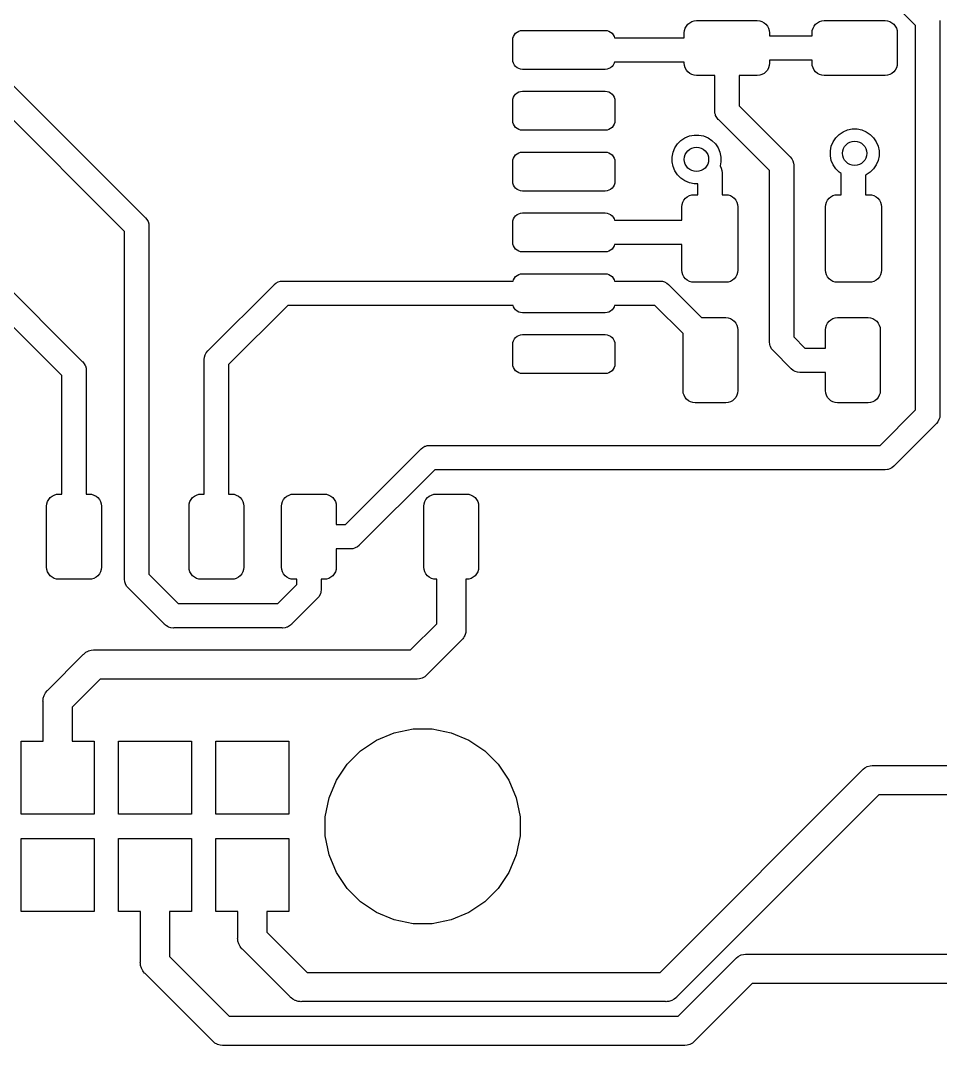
# Model space of a CAD drawing. Extents: x -3.6 to 94.4, y -84.3 to 13.7.
# Drawn here: x 48.24 to 67.14, y -84.2 to -63.15 of the extents above; entities that cross this region are included whole.
import ezdxf

# ---------------------------------------------------------------- set-up
doc = ezdxf.new("R2010")
doc.units = 0
doc.layers.add('BLACK', color=7, linetype='CONTINUOUS')

msp = doc.modelspace()

# ---------------------------------------------------------------- linework, layer by layer
at = {"layer": 'BLACK', "linetype": 'CONTINUOUS'}
for p, q in [((66.625, -63.2472), (65.2069, -61.8291)), ((45.9355, -62.3319), (50.7931, -67.1895)), ((50.375, -67.4786), (45.6464, -62.75)), ((62.0293, -63.169), (62.0762, -63.1548)), ((62.0762, -63.1548), (62.125, -63.15)), ((62.125, -63.15), (63.375, -63.15)), ((63.375, -63.15), (63.4238, -63.1548)), ((63.4238, -63.1548), (63.4707, -63.169)), ((64.6543, -63.169), (64.7012, -63.1548)), ((64.7012, -63.1548), (64.75, -63.15)), ((64.75, -63.15), (66, -63.15)), ((66, -63.15), (66.0488, -63.1548)), ((66.0488, -63.1548), (66.0957, -63.169)), ((67.1262, -63.1436), (67.125, -63.1559)), ((67.125, -63.1559), (67.125, -71.2377)), ((58.4389, -63.3837), (58.4735, -63.3652)), ((58.4735, -63.3652), (58.511, -63.3538)), ((58.511, -63.3538), (58.55, -63.35)), ((58.55, -63.35), (60.25, -63.35)), ((60.25, -63.35), (60.289, -63.3538)), ((60.289, -63.3538), (60.3265, -63.3652)), ((60.3265, -63.3652), (60.3611, -63.3837)), ((61.875, -63.4), (61.8798, -63.3512)), ((61.8798, -63.3512), (61.894, -63.3043)), ((61.894, -63.3043), (61.9171, -63.2611)), ((61.9171, -63.2611), (61.9482, -63.2232)), ((61.9482, -63.2232), (61.9861, -63.1921)), ((61.9861, -63.1921), (62.0293, -63.169)), ((63.4707, -63.169), (63.5139, -63.1921)), ((63.5139, -63.1921), (63.5518, -63.2232)), ((63.5518, -63.2232), (63.5829, -63.2611)), ((63.5829, -63.2611), (63.606, -63.3043)), ((63.606, -63.3043), (63.6202, -63.3512)), ((63.6202, -63.3512), (63.625, -63.4)), ((64.5, -63.4), (64.5048, -63.3512)), ((64.5048, -63.3512), (64.519, -63.3043)), ((64.519, -63.3043), (64.5421, -63.2611)), ((64.5421, -63.2611), (64.5732, -63.2232)), ((64.5732, -63.2232), (64.6111, -63.1921)), ((64.6111, -63.1921), (64.6543, -63.169)), ((66.0957, -63.169), (66.1389, -63.1921)), ((66.1389, -63.1921), (66.1768, -63.2232)), ((66.1768, -63.2232), (66.2079, -63.2611)), ((66.2079, -63.2611), (66.231, -63.3043)), ((66.231, -63.3043), (66.2452, -63.3512)), ((66.2452, -63.3512), (66.25, -63.4)), ((66.625, -71.1464), (66.625, -63.2472)), ((58.35, -63.55), (58.3538, -63.511)), ((58.35, -63.95), (58.35, -63.55)), ((58.3538, -63.511), (58.3652, -63.4735)), ((58.3652, -63.4735), (58.3837, -63.4389)), ((58.3837, -63.4389), (58.4086, -63.4086)), ((58.4086, -63.4086), (58.4389, -63.3837)), ((60.3611, -63.3837), (60.3914, -63.4086)), ((60.3914, -63.4086), (60.4163, -63.4389)), ((60.4163, -63.4389), (60.4348, -63.4735)), ((60.4348, -63.4735), (60.4428, -63.5)), ((60.4428, -63.5), (61.875, -63.5)), ((61.875, -63.5), (61.875, -63.4)), ((63.625, -63.4), (63.625, -63.4625)), ((63.625, -63.4625), (64.5, -63.4625)), ((64.5, -63.4625), (64.5, -63.4)), ((66.25, -63.4), (66.25, -64.025)), ((58.3538, -63.989), (58.35, -63.95)), ((58.3652, -64.0265), (58.3538, -63.989)), ((60.4428, -64), (60.4348, -64.0265)), ((61.875, -64), (60.4428, -64)), ((61.875, -64.025), (61.875, -64)), ((64.5, -63.9625), (63.625, -63.9625)), ((63.625, -63.9625), (63.625, -64.025)), ((64.5, -64.025), (64.5, -63.9625)), ((58.3837, -64.0611), (58.3652, -64.0265)), ((58.4086, -64.0914), (58.3837, -64.0611)), ((58.4389, -64.1163), (58.4086, -64.0914)), ((58.4735, -64.1348), (58.4389, -64.1163)), ((58.511, -64.1462), (58.4735, -64.1348)), ((58.55, -64.15), (58.511, -64.1462)), ((60.25, -64.15), (58.55, -64.15)), ((60.289, -64.1462), (60.25, -64.15)), ((60.3265, -64.1348), (60.289, -64.1462)), ((60.3611, -64.1163), (60.3265, -64.1348)), ((60.3914, -64.0914), (60.3611, -64.1163)), ((60.4163, -64.0611), (60.3914, -64.0914)), ((60.4348, -64.0265), (60.4163, -64.0611)), ((61.8798, -64.0738), (61.875, -64.025)), ((61.894, -64.1207), (61.8798, -64.0738)), ((61.9171, -64.1639), (61.894, -64.1207)), ((61.9482, -64.2018), (61.9171, -64.1639)), ((61.9861, -64.2329), (61.9482, -64.2018)), ((63.5518, -64.2018), (63.5139, -64.2329)), ((63.5829, -64.1639), (63.5518, -64.2018)), ((63.606, -64.1207), (63.5829, -64.1639)), ((63.6202, -64.0738), (63.606, -64.1207)), ((63.625, -64.025), (63.6202, -64.0738)), ((64.5048, -64.0738), (64.5, -64.025)), ((64.519, -64.1207), (64.5048, -64.0738)), ((64.5421, -64.1639), (64.519, -64.1207)), ((64.5732, -64.2018), (64.5421, -64.1639)), ((64.6111, -64.2329), (64.5732, -64.2018)), ((66.1768, -64.2018), (66.1389, -64.2329)), ((66.2079, -64.1639), (66.1768, -64.2018)), ((66.231, -64.1207), (66.2079, -64.1639)), ((66.2452, -64.0738), (66.231, -64.1207)), ((66.25, -64.025), (66.2452, -64.0738)), ((62.0293, -64.256), (61.9861, -64.2329)), ((62.0762, -64.2702), (62.0293, -64.256)), ((62.125, -64.275), (62.0762, -64.2702)), ((62.5, -64.275), (62.125, -64.275)), ((62.5, -64.9877), (62.5, -64.275)), ((63.375, -64.275), (63, -64.275)), ((63, -64.275), (63, -64.8964)), ((63.4238, -64.2702), (63.375, -64.275)), ((63.4707, -64.256), (63.4238, -64.2702)), ((63.5139, -64.2329), (63.4707, -64.256)), ((64.6543, -64.256), (64.6111, -64.2329)), ((64.7012, -64.2702), (64.6543, -64.256)), ((64.75, -64.275), (64.7012, -64.2702)), ((66, -64.275), (64.75, -64.275)), ((66.0488, -64.2702), (66, -64.275)), ((66.0957, -64.256), (66.0488, -64.2702)), ((66.1389, -64.2329), (66.0957, -64.256)), ((58.4086, -64.6586), (58.4389, -64.6337)), ((58.4389, -64.6337), (58.4735, -64.6152)), ((58.4735, -64.6152), (58.511, -64.6038)), ((58.511, -64.6038), (58.55, -64.6)), ((58.55, -64.6), (60.25, -64.6)), ((60.25, -64.6), (60.289, -64.6038)), ((60.289, -64.6038), (60.3265, -64.6152)), ((60.3265, -64.6152), (60.3611, -64.6337)), ((60.3611, -64.6337), (60.3914, -64.6586)), ((58.35, -64.8), (58.3538, -64.761)), ((58.35, -65.2), (58.35, -64.8)), ((58.3538, -64.761), (58.3652, -64.7235)), ((58.3652, -64.7235), (58.3837, -64.6889)), ((58.3837, -64.6889), (58.4086, -64.6586)), ((60.3914, -64.6586), (60.4163, -64.6889)), ((60.4163, -64.6889), (60.4348, -64.7235)), ((60.4348, -64.7235), (60.4462, -64.761)), ((60.4462, -64.761), (60.45, -64.8)), ((60.45, -64.8), (60.45, -65.2)), ((62.4988, -65), (62.5, -64.9877)), ((62.5036, -65.049), (62.4988, -65)), ((62.5126, -65.0786), (62.5036, -65.049)), ((63, -64.8964), (64.0431, -65.9395)), ((58.3538, -65.239), (58.35, -65.2)), ((58.3652, -65.2765), (58.3538, -65.239)), ((60.4462, -65.239), (60.4348, -65.2765)), ((60.45, -65.2), (60.4462, -65.239)), ((62.5179, -65.0961), (62.5126, -65.0786)), ((62.5411, -65.1396), (62.5179, -65.0961)), ((62.5724, -65.1776), (62.5411, -65.1396)), ((62.5819, -65.1855), (62.5724, -65.1776)), ((63.625, -66.2286), (62.5819, -65.1855)), ((58.3837, -65.3111), (58.3652, -65.2765)), ((58.4086, -65.3414), (58.3837, -65.3111)), ((58.4389, -65.3663), (58.4086, -65.3414)), ((58.4735, -65.3848), (58.4389, -65.3663)), ((58.511, -65.3962), (58.4735, -65.3848)), ((58.55, -65.4), (58.511, -65.3962)), ((60.25, -65.4), (58.55, -65.4)), ((60.289, -65.3962), (60.25, -65.4)), ((60.3265, -65.3848), (60.289, -65.3962)), ((60.3611, -65.3663), (60.3265, -65.3848)), ((60.3914, -65.3414), (60.3611, -65.3663)), ((60.4163, -65.3111), (60.3914, -65.3414)), ((60.4348, -65.2765), (60.4163, -65.3111)), ((65.0563, -65.4866), (65.1382, -65.4319)), ((65.1382, -65.4319), (65.2292, -65.3942)), ((65.2292, -65.3942), (65.3258, -65.375)), ((65.3258, -65.375), (65.4242, -65.375)), ((65.4242, -65.375), (65.5208, -65.3942)), ((65.5208, -65.3942), (65.6118, -65.4319)), ((65.6118, -65.4319), (65.6937, -65.4866)), ((61.6819, -65.7632), (61.7366, -65.6813)), ((61.7366, -65.6813), (61.8063, -65.6116)), ((61.8063, -65.6116), (61.8882, -65.5569)), ((61.8882, -65.5569), (61.9792, -65.5192)), ((61.9792, -65.5192), (62.0758, -65.5)), ((62.0758, -65.5), (62.1742, -65.5)), ((62.1742, -65.5), (62.2708, -65.5192)), ((62.2708, -65.5192), (62.3618, -65.5569)), ((62.3618, -65.5569), (62.4437, -65.6116)), ((62.4437, -65.6116), (62.5134, -65.6813)), ((62.5134, -65.6813), (62.5681, -65.7632)), ((64.8942, -65.7292), (64.9319, -65.6382)), ((64.9319, -65.6382), (64.9866, -65.5563)), ((64.9866, -65.5563), (65.0563, -65.4866)), ((65.6937, -65.4866), (65.7634, -65.5563)), ((65.7634, -65.5563), (65.8181, -65.6382)), ((65.8181, -65.6382), (65.8558, -65.7292)), ((58.4086, -65.9086), (58.4389, -65.8837)), ((58.4389, -65.8837), (58.4735, -65.8652)), ((58.4735, -65.8652), (58.511, -65.8538)), ((58.511, -65.8538), (58.55, -65.85)), ((58.55, -65.85), (60.25, -65.85)), ((60.25, -65.85), (60.289, -65.8538)), ((60.289, -65.8538), (60.3265, -65.8652)), ((60.3265, -65.8652), (60.3611, -65.8837)), ((60.3611, -65.8837), (60.3914, -65.9086)), ((61.625, -65.9508), (61.6442, -65.8542)), ((61.6442, -65.8542), (61.6819, -65.7632)), ((62.5681, -65.7632), (62.6058, -65.8542)), ((62.6058, -65.8542), (62.625, -65.9508)), ((64.875, -65.8258), (64.8942, -65.7292)), ((64.875, -65.9242), (64.875, -65.8258)), ((65.8558, -65.7292), (65.875, -65.8258)), ((65.875, -65.8258), (65.875, -65.9242)), ((58.35, -66.05), (58.3538, -66.011)), ((58.35, -66.45), (58.35, -66.05)), ((58.3538, -66.011), (58.3652, -65.9735)), ((58.3652, -65.9735), (58.3837, -65.9389)), ((58.3837, -65.9389), (58.4086, -65.9086)), ((60.3914, -65.9086), (60.4163, -65.9389)), ((60.4163, -65.9389), (60.4348, -65.9735)), ((60.4348, -65.9735), (60.4462, -66.011)), ((60.4462, -66.011), (60.45, -66.05)), ((60.45, -66.05), (60.45, -66.45)), ((61.625, -66.0492), (61.625, -65.9508)), ((61.6442, -66.1458), (61.625, -66.0492)), ((62.625, -66.0492), (62.6081, -66.1344)), ((62.625, -65.9508), (62.625, -66.0492)), ((64.0431, -65.9395), (64.0526, -65.9474)), ((64.0526, -65.9474), (64.0839, -65.9854)), ((64.0839, -65.9854), (64.1071, -66.0289)), ((64.1071, -66.0289), (64.1214, -66.076)), ((64.1214, -66.076), (64.1247, -66.1096)), ((64.1247, -66.1096), (64.1262, -66.125)), ((64.8942, -66.0208), (64.875, -65.9242)), ((64.9319, -66.1118), (64.8942, -66.0208)), ((65.8558, -66.0208), (65.8181, -66.1118)), ((65.875, -65.9242), (65.8558, -66.0208)), ((61.6819, -66.2368), (61.6442, -66.1458)), ((61.7366, -66.3187), (61.6819, -66.2368)), ((61.8063, -66.3884), (61.7366, -66.3187)), ((62.6081, -66.1344), (62.6089, -66.1354)), ((62.6089, -66.1354), (62.6314, -66.1776)), ((62.6314, -66.1776), (62.6321, -66.1789)), ((62.6321, -66.1789), (62.6464, -66.226)), ((62.6464, -66.226), (62.6512, -66.275)), ((62.6512, -66.275), (62.65, -66.2873)), ((62.65, -66.2873), (62.65, -66.725)), ((63.625, -69.7377), (63.625, -66.2286)), ((64.1262, -66.125), (64.125, -66.1373)), ((64.125, -66.1373), (64.125, -69.6464)), ((64.9866, -66.1937), (64.9319, -66.1118)), ((65.0563, -66.2634), (64.9866, -66.1937)), ((65.1, -66.2926), (65.0563, -66.2634)), ((65.1, -66.725), (65.1, -66.2926)), ((65.6118, -66.3181), (65.6, -66.323)), ((65.6937, -66.2634), (65.6118, -66.3181)), ((65.7634, -66.1937), (65.6937, -66.2634)), ((65.8181, -66.1118), (65.7634, -66.1937)), ((58.3538, -66.489), (58.35, -66.45)), ((58.3652, -66.5265), (58.3538, -66.489)), ((58.3837, -66.5611), (58.3652, -66.5265)), ((60.4348, -66.5265), (60.4163, -66.5611)), ((60.4462, -66.489), (60.4348, -66.5265)), ((60.45, -66.45), (60.4462, -66.489)), ((61.8882, -66.4431), (61.8063, -66.3884)), ((61.9792, -66.4808), (61.8882, -66.4431)), ((62.0758, -66.5), (61.9792, -66.4808)), ((62.15, -66.5), (62.0758, -66.5)), ((62.15, -66.725), (62.15, -66.5)), ((65.6, -66.323), (65.6, -66.725)), ((58.4086, -66.5914), (58.3837, -66.5611)), ((58.4389, -66.6163), (58.4086, -66.5914)), ((58.4735, -66.6348), (58.4389, -66.6163)), ((58.511, -66.6462), (58.4735, -66.6348)), ((58.55, -66.65), (58.511, -66.6462)), ((60.25, -66.65), (58.55, -66.65)), ((60.289, -66.6462), (60.25, -66.65)), ((60.3265, -66.6348), (60.289, -66.6462)), ((60.3611, -66.6163), (60.3265, -66.6348)), ((60.3914, -66.5914), (60.3611, -66.6163)), ((60.4163, -66.5611), (60.3914, -66.5914)), ((61.9793, -66.744), (62.0262, -66.7298)), ((62.0262, -66.7298), (62.075, -66.725)), ((62.075, -66.725), (62.15, -66.725)), ((62.65, -66.725), (62.725, -66.725)), ((62.725, -66.725), (62.7738, -66.7298)), ((62.7738, -66.7298), (62.8207, -66.744)), ((64.9293, -66.744), (64.9762, -66.7298)), ((64.9762, -66.7298), (65.025, -66.725)), ((65.025, -66.725), (65.1, -66.725)), ((65.6, -66.725), (65.675, -66.725)), ((65.675, -66.725), (65.7238, -66.7298)), ((65.7238, -66.7298), (65.7707, -66.744)), ((61.825, -66.975), (61.8298, -66.9262)), ((61.8298, -66.9262), (61.844, -66.8793)), ((61.844, -66.8793), (61.8671, -66.8361)), ((61.8671, -66.8361), (61.8982, -66.7982)), ((61.8982, -66.7982), (61.9361, -66.7671)), ((61.9361, -66.7671), (61.9793, -66.744)), ((62.8207, -66.744), (62.8639, -66.7671)), ((62.8639, -66.7671), (62.9018, -66.7982)), ((62.9018, -66.7982), (62.9329, -66.8361)), ((62.9329, -66.8361), (62.956, -66.8793)), ((62.956, -66.8793), (62.9702, -66.9262)), ((62.9702, -66.9262), (62.975, -66.975)), ((64.775, -66.975), (64.7798, -66.9262)), ((64.7798, -66.9262), (64.794, -66.8793)), ((64.794, -66.8793), (64.8171, -66.8361)), ((64.8171, -66.8361), (64.8482, -66.7982)), ((64.8482, -66.7982), (64.8861, -66.7671)), ((64.8861, -66.7671), (64.9293, -66.744)), ((65.7707, -66.744), (65.8139, -66.7671)), ((65.8139, -66.7671), (65.8518, -66.7982)), ((65.8518, -66.7982), (65.8829, -66.8361)), ((65.8829, -66.8361), (65.906, -66.8793)), ((65.906, -66.8793), (65.9202, -66.9262)), ((65.9202, -66.9262), (65.925, -66.975)), ((58.3837, -67.1889), (58.4086, -67.1586)), ((58.4086, -67.1586), (58.4389, -67.1337)), ((58.4389, -67.1337), (58.4735, -67.1152)), ((58.4735, -67.1152), (58.511, -67.1038)), ((58.511, -67.1038), (58.55, -67.1)), ((58.55, -67.1), (60.25, -67.1)), ((60.25, -67.1), (60.289, -67.1038)), ((60.289, -67.1038), (60.3265, -67.1152)), ((60.3265, -67.1152), (60.3611, -67.1337)), ((60.3611, -67.1337), (60.3914, -67.1586)), ((60.3914, -67.1586), (60.4163, -67.1889)), ((61.825, -67.25), (61.825, -66.975)), ((62.975, -66.975), (62.975, -68.275)), ((64.775, -68.275), (64.775, -66.975)), ((65.925, -66.975), (65.925, -68.275)), ((50.7931, -67.1895), (50.8026, -67.1974)), ((50.8026, -67.1974), (50.8339, -67.2354)), ((50.8339, -67.2354), (50.8436, -67.2536)), ((50.8436, -67.2536), (50.8571, -67.2789)), ((50.8571, -67.2789), (50.8714, -67.326)), ((50.8714, -67.326), (50.8762, -67.375)), ((50.8762, -67.375), (50.875, -67.3873)), ((58.35, -67.3), (58.3538, -67.261)), ((58.35, -67.7), (58.35, -67.3)), ((58.3538, -67.261), (58.3652, -67.2235)), ((58.3652, -67.2235), (58.3837, -67.1889)), ((60.4163, -67.1889), (60.4348, -67.2235)), ((60.4348, -67.2235), (60.4428, -67.25)), ((60.4428, -67.25), (61.825, -67.25)), ((50.375, -74.6127), (50.375, -67.4786)), ((50.875, -67.3873), (50.875, -74.5214)), ((46.9855, -67.6319), (49.5056, -70.152)), ((58.3538, -67.739), (58.35, -67.7)), ((58.3652, -67.7765), (58.3538, -67.739)), ((58.3837, -67.8111), (58.3652, -67.7765)), ((60.4348, -67.7765), (60.4163, -67.8111)), ((60.4428, -67.75), (60.4348, -67.7765)), ((61.825, -67.75), (60.4428, -67.75)), ((61.825, -68.275), (61.825, -67.75)), ((58.4086, -67.8414), (58.3837, -67.8111)), ((58.4389, -67.8663), (58.4086, -67.8414)), ((58.4735, -67.8848), (58.4389, -67.8663)), ((58.511, -67.8962), (58.4735, -67.8848)), ((58.55, -67.9), (58.511, -67.8962)), ((60.25, -67.9), (58.55, -67.9)), ((60.289, -67.8962), (60.25, -67.9)), ((60.3265, -67.8848), (60.289, -67.8962)), ((60.3611, -67.8663), (60.3265, -67.8848)), ((60.3914, -67.8414), (60.3611, -67.8663)), ((60.4163, -67.8111), (60.3914, -67.8414)), ((49.0875, -70.4411), (46.6964, -68.05)), ((58.3837, -68.4389), (58.4086, -68.4086)), ((58.4086, -68.4086), (58.4389, -68.3837)), ((58.4389, -68.3837), (58.4735, -68.3652)), ((58.4735, -68.3652), (58.511, -68.3538)), ((58.511, -68.3538), (58.55, -68.35)), ((58.55, -68.35), (60.25, -68.35)), ((60.25, -68.35), (60.289, -68.3538)), ((60.289, -68.3538), (60.3265, -68.3652)), ((60.3265, -68.3652), (60.3611, -68.3837)), ((60.3611, -68.3837), (60.3914, -68.4086)), ((60.3914, -68.4086), (60.4163, -68.4389)), ((61.8298, -68.3238), (61.825, -68.275)), ((61.844, -68.3707), (61.8298, -68.3238)), ((61.8671, -68.4139), (61.844, -68.3707)), ((61.8982, -68.4518), (61.8671, -68.4139)), ((62.9329, -68.4139), (62.9018, -68.4518)), ((62.956, -68.3707), (62.9329, -68.4139)), ((62.9702, -68.3238), (62.956, -68.3707)), ((62.975, -68.275), (62.9702, -68.3238)), ((64.7798, -68.3238), (64.775, -68.275)), ((64.794, -68.3707), (64.7798, -68.3238)), ((64.8171, -68.4139), (64.794, -68.3707)), ((64.8482, -68.4518), (64.8171, -68.4139)), ((65.8829, -68.4139), (65.8518, -68.4518)), ((65.906, -68.3707), (65.8829, -68.4139)), ((65.9202, -68.3238), (65.906, -68.3707)), ((65.925, -68.275), (65.9202, -68.3238)), ((52.0944, -69.927), (53.4395, -68.5819)), ((53.4395, -68.5819), (53.4474, -68.5724)), ((53.4474, -68.5724), (53.4854, -68.5411)), ((53.4854, -68.5411), (53.5289, -68.5179)), ((53.5289, -68.5179), (53.576, -68.5036)), ((53.576, -68.5036), (53.625, -68.4988)), ((53.625, -68.4988), (53.6373, -68.5)), ((53.6373, -68.5), (58.3572, -68.5)), ((58.3572, -68.5), (58.3652, -68.4735)), ((58.3652, -68.4735), (58.3837, -68.4389)), ((60.4163, -68.4389), (60.4348, -68.4735)), ((60.4348, -68.4735), (60.4428, -68.5)), ((60.4428, -68.5), (61.3627, -68.5)), ((61.3627, -68.5), (61.375, -68.4988)), ((61.375, -68.4988), (61.3873, -68.5)), ((61.3873, -68.5), (61.424, -68.5036)), ((61.424, -68.5036), (61.4711, -68.5179)), ((61.4711, -68.5179), (61.5146, -68.5411)), ((61.5146, -68.5411), (61.5526, -68.5724)), ((61.5526, -68.5724), (61.5605, -68.5819)), ((61.5605, -68.5819), (62.2286, -69.25)), ((61.9361, -68.4829), (61.8982, -68.4518)), ((61.9793, -68.506), (61.9361, -68.4829)), ((62.0262, -68.5202), (61.9793, -68.506)), ((62.075, -68.525), (62.0262, -68.5202)), ((62.725, -68.525), (62.075, -68.525)), ((62.7738, -68.5202), (62.725, -68.525)), ((62.8207, -68.506), (62.7738, -68.5202)), ((62.8639, -68.4829), (62.8207, -68.506)), ((62.9018, -68.4518), (62.8639, -68.4829)), ((64.8861, -68.4829), (64.8482, -68.4518)), ((64.9293, -68.506), (64.8861, -68.4829)), ((64.9762, -68.5202), (64.9293, -68.506)), ((65.025, -68.525), (64.9762, -68.5202)), ((65.675, -68.525), (65.025, -68.525)), ((65.7238, -68.5202), (65.675, -68.525)), ((65.7707, -68.506), (65.7238, -68.5202)), ((65.8139, -68.4829), (65.7707, -68.506)), ((65.8518, -68.4518), (65.8139, -68.4829)), ((53.7286, -69), (52.5125, -70.2161)), ((58.3572, -69), (53.7286, -69)), ((58.3652, -69.0265), (58.3572, -69)), ((58.3837, -69.0611), (58.3652, -69.0265)), ((60.4348, -69.0265), (60.4163, -69.0611)), ((60.4428, -69), (60.4348, -69.0265)), ((61.2714, -69), (60.4428, -69)), ((61.85, -69.5786), (61.2714, -69)), ((58.4086, -69.0914), (58.3837, -69.0611)), ((58.4389, -69.1163), (58.4086, -69.0914)), ((58.4735, -69.1348), (58.4389, -69.1163)), ((58.511, -69.1462), (58.4735, -69.1348)), ((58.55, -69.15), (58.511, -69.1462)), ((60.25, -69.15), (58.55, -69.15)), ((60.289, -69.1462), (60.25, -69.15)), ((60.3265, -69.1348), (60.289, -69.1462)), ((60.3611, -69.1163), (60.3265, -69.1348)), ((60.3914, -69.0914), (60.3611, -69.1163)), ((60.4163, -69.0611), (60.3914, -69.0914)), ((62.2286, -69.25), (62.725, -69.25)), ((62.725, -69.25), (62.7738, -69.2548)), ((62.7738, -69.2548), (62.8207, -69.269)), ((62.8207, -69.269), (62.8639, -69.2921)), ((64.8861, -69.2921), (64.9293, -69.269)), ((64.9293, -69.269), (64.9762, -69.2548)), ((64.9762, -69.2548), (65.025, -69.25)), ((65.025, -69.25), (65.65, -69.25)), ((65.65, -69.25), (65.6988, -69.2548)), ((65.6988, -69.2548), (65.7457, -69.269)), ((65.7457, -69.269), (65.7889, -69.2921)), ((62.8639, -69.2921), (62.9018, -69.3232)), ((62.9018, -69.3232), (62.9329, -69.3611)), ((62.9329, -69.3611), (62.956, -69.4043)), ((62.956, -69.4043), (62.9702, -69.4512)), ((62.9702, -69.4512), (62.975, -69.5)), ((64.775, -69.5), (64.7798, -69.4512)), ((64.7798, -69.4512), (64.794, -69.4043)), ((64.794, -69.4043), (64.8171, -69.3611)), ((64.8171, -69.3611), (64.8482, -69.3232)), ((64.8482, -69.3232), (64.8861, -69.2921)), ((65.7889, -69.2921), (65.8268, -69.3232)), ((65.8268, -69.3232), (65.8579, -69.3611)), ((65.8579, -69.3611), (65.881, -69.4043)), ((65.881, -69.4043), (65.8952, -69.4512)), ((65.8952, -69.4512), (65.9, -69.5)), ((58.3652, -69.7235), (58.3837, -69.6889)), ((58.3837, -69.6889), (58.4086, -69.6586)), ((58.4086, -69.6586), (58.4389, -69.6337)), ((58.4389, -69.6337), (58.4735, -69.6152)), ((58.4735, -69.6152), (58.511, -69.6038)), ((58.511, -69.6038), (58.55, -69.6)), ((58.55, -69.6), (60.25, -69.6)), ((60.25, -69.6), (60.289, -69.6038)), ((60.289, -69.6038), (60.3265, -69.6152)), ((60.3265, -69.6152), (60.3611, -69.6337)), ((60.3611, -69.6337), (60.3914, -69.6586)), ((60.3914, -69.6586), (60.4163, -69.6889)), ((60.4163, -69.6889), (60.4348, -69.7235)), ((61.85, -70.75), (61.85, -69.5786)), ((62.975, -69.5), (62.975, -70.75)), ((64.125, -69.6464), (64.3536, -69.875)), ((64.775, -69.875), (64.775, -69.5)), ((65.9, -69.5), (65.9, -70.75)), ((58.35, -69.8), (58.3538, -69.761)), ((58.35, -70.2), (58.35, -69.8)), ((58.3538, -69.761), (58.3652, -69.7235)), ((60.4348, -69.7235), (60.4462, -69.761)), ((60.4462, -69.761), (60.45, -69.8)), ((60.45, -69.8), (60.45, -70.2)), ((63.6238, -69.75), (63.625, -69.7377)), ((63.6286, -69.799), (63.6238, -69.75)), ((63.637, -69.8267), (63.6286, -69.799)), ((63.6429, -69.8461), (63.637, -69.8267)), ((63.6661, -69.8896), (63.6429, -69.8461)), ((63.6974, -69.9276), (63.6661, -69.8896)), ((64.3536, -69.875), (64.775, -69.875)), ((52.0113, -70.1125), (52.0161, -70.0635)), ((52.0161, -70.0635), (52.0304, -70.0164)), ((52.0304, -70.0164), (52.0536, -69.9729)), ((52.0536, -69.9729), (52.0849, -69.9349)), ((52.0849, -69.9349), (52.0944, -69.927)), ((63.7069, -69.9355), (63.6974, -69.9276)), ((64.0645, -70.2931), (63.7069, -69.9355)), ((49.5056, -70.152), (49.5151, -70.1599)), ((49.5151, -70.1599), (49.5464, -70.1979)), ((49.5464, -70.1979), (49.5646, -70.2321)), ((49.5646, -70.2321), (49.5696, -70.2414)), ((49.5696, -70.2414), (49.5839, -70.2885)), ((49.5839, -70.2885), (49.5887, -70.3375)), ((52.0125, -70.1248), (52.0113, -70.1125)), ((52.0125, -72.875), (52.0125, -70.1248)), ((52.5125, -70.2161), (52.5125, -72.875)), ((58.3538, -70.239), (58.35, -70.2)), ((58.3652, -70.2765), (58.3538, -70.239)), ((58.3837, -70.3111), (58.3652, -70.2765)), ((58.4086, -70.3414), (58.3837, -70.3111)), ((60.4163, -70.3111), (60.3914, -70.3414)), ((60.4348, -70.2765), (60.4163, -70.3111)), ((60.4462, -70.239), (60.4348, -70.2765)), ((60.45, -70.2), (60.4462, -70.239)), ((64.0724, -70.3026), (64.0645, -70.2931)), ((64.1104, -70.3339), (64.0724, -70.3026)), ((49.0875, -72.875), (49.0875, -70.4411)), ((49.5887, -70.3375), (49.5875, -70.3498)), ((49.5875, -70.3498), (49.5875, -72.875)), ((58.4389, -70.3663), (58.4086, -70.3414)), ((58.4735, -70.3848), (58.4389, -70.3663)), ((58.511, -70.3962), (58.4735, -70.3848)), ((58.55, -70.4), (58.511, -70.3962)), ((60.25, -70.4), (58.55, -70.4)), ((60.289, -70.3962), (60.25, -70.4)), ((60.3265, -70.3848), (60.289, -70.3962)), ((60.3611, -70.3663), (60.3265, -70.3848)), ((60.3914, -70.3414), (60.3611, -70.3663)), ((64.1539, -70.3571), (64.1104, -70.3339)), ((64.201, -70.3714), (64.1539, -70.3571)), ((64.25, -70.3762), (64.201, -70.3714)), ((64.2623, -70.375), (64.25, -70.3762)), ((64.775, -70.375), (64.2623, -70.375)), ((64.775, -70.75), (64.775, -70.375)), ((61.8548, -70.7988), (61.85, -70.75)), ((61.869, -70.8457), (61.8548, -70.7988)), ((61.8921, -70.8889), (61.869, -70.8457)), ((61.9232, -70.9268), (61.8921, -70.8889)), ((61.9611, -70.9579), (61.9232, -70.9268)), ((62.9018, -70.9268), (62.8639, -70.9579)), ((62.9329, -70.8889), (62.9018, -70.9268)), ((62.956, -70.8457), (62.9329, -70.8889)), ((62.9702, -70.7988), (62.956, -70.8457)), ((62.975, -70.75), (62.9702, -70.7988)), ((64.7798, -70.7988), (64.775, -70.75)), ((64.794, -70.8457), (64.7798, -70.7988)), ((64.8171, -70.8889), (64.794, -70.8457)), ((64.8482, -70.9268), (64.8171, -70.8889)), ((64.8861, -70.9579), (64.8482, -70.9268)), ((65.8268, -70.9268), (65.7889, -70.9579)), ((65.8579, -70.8889), (65.8268, -70.9268)), ((65.881, -70.8457), (65.8579, -70.8889)), ((65.8952, -70.7988), (65.881, -70.8457)), ((65.9, -70.75), (65.8952, -70.7988)), ((62.0043, -70.981), (61.9611, -70.9579)), ((62.0512, -70.9952), (62.0043, -70.981)), ((62.1, -71), (62.0512, -70.9952)), ((62.725, -71), (62.1, -71)), ((62.7738, -70.9952), (62.725, -71)), ((62.8207, -70.981), (62.7738, -70.9952)), ((62.8639, -70.9579), (62.8207, -70.981)), ((64.9293, -70.981), (64.8861, -70.9579)), ((64.9762, -70.9952), (64.9293, -70.981)), ((65.025, -71), (64.9762, -70.9952)), ((65.65, -71), (65.025, -71)), ((65.6988, -70.9952), (65.65, -71)), ((65.7457, -70.981), (65.6988, -70.9952)), ((65.7889, -70.9579), (65.7457, -70.981)), ((65.8964, -71.875), (66.625, -71.1464)), ((67.1071, -71.3461), (67.0839, -71.3896)), ((67.1162, -71.3161), (67.1071, -71.3461)), ((67.1214, -71.299), (67.1162, -71.3161)), ((67.1262, -71.25), (67.1214, -71.299)), ((67.125, -71.2377), (67.1262, -71.25)), ((67.0431, -71.4355), (66.1855, -72.2931)), ((67.0526, -71.4276), (67.0431, -71.4355)), ((67.0839, -71.3896), (67.0526, -71.4276)), ((54.9151, -73.5), (56.4581, -71.9569)), ((56.4581, -71.9569), (56.466, -71.9474)), ((56.466, -71.9474), (56.504, -71.9161)), ((56.504, -71.9161), (56.5475, -71.8929)), ((56.5475, -71.8929), (56.5646, -71.8877)), ((56.5646, -71.8877), (56.5946, -71.8786)), ((56.5946, -71.8786), (56.6436, -71.8738)), ((56.6436, -71.8738), (56.6559, -71.875)), ((56.6559, -71.875), (65.8964, -71.875)), ((56.7472, -72.375), (55.2041, -73.9181)), ((65.9877, -72.375), (56.7472, -72.375)), ((66, -72.3762), (65.9877, -72.375)), ((66.049, -72.3714), (66, -72.3762)), ((66.0631, -72.3671), (66.049, -72.3714)), ((66.0961, -72.3571), (66.0631, -72.3671)), ((66.1396, -72.3339), (66.0961, -72.3571)), ((66.1776, -72.3026), (66.1396, -72.3339)), ((66.1855, -72.2931), (66.1776, -72.3026)), ((48.7798, -73.0762), (48.794, -73.0293)), ((48.794, -73.0293), (48.8171, -72.9861)), ((48.8171, -72.9861), (48.8482, -72.9482)), ((48.8482, -72.9482), (48.8861, -72.9171)), ((48.8861, -72.9171), (48.9293, -72.894)), ((48.9293, -72.894), (48.9762, -72.8798)), ((48.9762, -72.8798), (49.025, -72.875)), ((49.025, -72.875), (49.0875, -72.875)), ((49.5875, -72.875), (49.65, -72.875)), ((49.65, -72.875), (49.6988, -72.8798)), ((49.6988, -72.8798), (49.7457, -72.894)), ((49.7457, -72.894), (49.7889, -72.9171)), ((49.7889, -72.9171), (49.8268, -72.9482)), ((49.8268, -72.9482), (49.8579, -72.9861)), ((49.8579, -72.9861), (49.881, -73.0293)), ((49.881, -73.0293), (49.8952, -73.0762)), ((51.7048, -73.0762), (51.719, -73.0293)), ((51.719, -73.0293), (51.7421, -72.9861)), ((51.7421, -72.9861), (51.7732, -72.9482)), ((51.7732, -72.9482), (51.8111, -72.9171)), ((51.8111, -72.9171), (51.8543, -72.894)), ((51.8543, -72.894), (51.9012, -72.8798)), ((51.9012, -72.8798), (51.95, -72.875)), ((51.95, -72.875), (52.0125, -72.875)), ((52.5125, -72.875), (52.575, -72.875)), ((52.575, -72.875), (52.6238, -72.8798)), ((52.6238, -72.8798), (52.6707, -72.894)), ((52.6707, -72.894), (52.7139, -72.9171)), ((52.7139, -72.9171), (52.7518, -72.9482)), ((52.7518, -72.9482), (52.7829, -72.9861)), ((52.7829, -72.9861), (52.806, -73.0293)), ((52.806, -73.0293), (52.8202, -73.0762)), ((53.6048, -73.0762), (53.619, -73.0293)), ((53.619, -73.0293), (53.6421, -72.9861)), ((53.6421, -72.9861), (53.6732, -72.9482)), ((53.6732, -72.9482), (53.7111, -72.9171)), ((53.7111, -72.9171), (53.7543, -72.894)), ((53.7543, -72.894), (53.8012, -72.8798)), ((53.8012, -72.8798), (53.85, -72.875)), ((53.85, -72.875), (54.475, -72.875)), ((54.475, -72.875), (54.5238, -72.8798)), ((54.5238, -72.8798), (54.5707, -72.894)), ((54.5707, -72.894), (54.6139, -72.9171)), ((54.6139, -72.9171), (54.6518, -72.9482)), ((54.6518, -72.9482), (54.6829, -72.9861)), ((54.6829, -72.9861), (54.706, -73.0293)), ((54.706, -73.0293), (54.7202, -73.0762)), ((56.5298, -73.0762), (56.544, -73.0293)), ((56.544, -73.0293), (56.5671, -72.9861)), ((56.5671, -72.9861), (56.5982, -72.9482)), ((56.5982, -72.9482), (56.6361, -72.9171)), ((56.6361, -72.9171), (56.6793, -72.894)), ((56.6793, -72.894), (56.7262, -72.8798)), ((56.7262, -72.8798), (56.775, -72.875)), ((56.775, -72.875), (57.4, -72.875)), ((57.4, -72.875), (57.4488, -72.8798)), ((57.4488, -72.8798), (57.4957, -72.894)), ((57.4957, -72.894), (57.5389, -72.9171)), ((57.5389, -72.9171), (57.5768, -72.9482)), ((57.5768, -72.9482), (57.6079, -72.9861)), ((57.6079, -72.9861), (57.631, -73.0293)), ((57.631, -73.0293), (57.6452, -73.0762)), ((48.775, -73.125), (48.7798, -73.0762)), ((48.775, -74.375), (48.775, -73.125)), ((49.8952, -73.0762), (49.9, -73.125)), ((49.9, -73.125), (49.9, -74.375)), ((51.7, -73.125), (51.7048, -73.0762)), ((51.7, -74.375), (51.7, -73.125)), ((52.8202, -73.0762), (52.825, -73.125)), ((52.825, -73.125), (52.825, -74.375)), ((53.6, -73.125), (53.6048, -73.0762)), ((53.6, -74.375), (53.6, -73.125)), ((54.7202, -73.0762), (54.725, -73.125)), ((54.725, -73.125), (54.725, -73.5)), ((56.525, -73.125), (56.5298, -73.0762)), ((56.525, -74.375), (56.525, -73.125)), ((57.6452, -73.0762), (57.65, -73.125)), ((57.65, -73.125), (57.65, -74.375)), ((54.725, -73.5), (54.9151, -73.5)), ((55.0063, -74), (54.725, -74)), ((54.725, -74), (54.725, -74.375)), ((55.0186, -74.0012), (55.0063, -74)), ((55.0676, -73.9964), (55.0186, -74.0012)), ((55.0991, -73.9868), (55.0676, -73.9964)), ((55.1147, -73.9821), (55.0991, -73.9868)), ((55.1582, -73.9589), (55.1147, -73.9821)), ((55.1962, -73.9276), (55.1582, -73.9589)), ((55.2041, -73.9181), (55.1962, -73.9276)), ((48.7798, -74.4238), (48.775, -74.375)), ((48.794, -74.4707), (48.7798, -74.4238)), ((48.8171, -74.5139), (48.794, -74.4707)), ((48.8482, -74.5518), (48.8171, -74.5139)), ((49.8579, -74.5139), (49.8268, -74.5518)), ((49.881, -74.4707), (49.8579, -74.5139)), ((49.8952, -74.4238), (49.881, -74.4707)), ((49.9, -74.375), (49.8952, -74.4238)), ((50.875, -74.5214), (51.4786, -75.125)), ((51.7048, -74.4238), (51.7, -74.375)), ((51.719, -74.4707), (51.7048, -74.4238)), ((51.7421, -74.5139), (51.719, -74.4707)), ((51.7732, -74.5518), (51.7421, -74.5139)), ((52.7829, -74.5139), (52.7518, -74.5518)), ((52.806, -74.4707), (52.7829, -74.5139)), ((52.8202, -74.4238), (52.806, -74.4707)), ((52.825, -74.375), (52.8202, -74.4238)), ((53.6048, -74.4238), (53.6, -74.375)), ((53.619, -74.4707), (53.6048, -74.4238)), ((53.6421, -74.5139), (53.619, -74.4707)), ((53.6732, -74.5518), (53.6421, -74.5139)), ((54.6829, -74.5139), (54.6518, -74.5518)), ((54.706, -74.4707), (54.6829, -74.5139)), ((54.7202, -74.4238), (54.706, -74.4707)), ((54.725, -74.375), (54.7202, -74.4238)), ((56.5298, -74.4238), (56.525, -74.375)), ((56.544, -74.4707), (56.5298, -74.4238)), ((56.5671, -74.5139), (56.544, -74.4707)), ((56.5982, -74.5518), (56.5671, -74.5139)), ((57.6079, -74.5139), (57.5768, -74.5518)), ((57.631, -74.4707), (57.6079, -74.5139)), ((57.6452, -74.4238), (57.631, -74.4707)), ((57.65, -74.375), (57.6452, -74.4238)), ((48.8861, -74.5829), (48.8482, -74.5518)), ((48.9293, -74.606), (48.8861, -74.5829)), ((48.9762, -74.6202), (48.9293, -74.606)), ((49.025, -74.625), (48.9762, -74.6202)), ((49.65, -74.625), (49.025, -74.625)), ((49.6988, -74.6202), (49.65, -74.625)), ((49.7457, -74.606), (49.6988, -74.6202)), ((49.7889, -74.5829), (49.7457, -74.606)), ((49.8268, -74.5518), (49.7889, -74.5829)), ((50.3738, -74.625), (50.375, -74.6127)), ((50.3786, -74.674), (50.3738, -74.625)), ((50.3862, -74.699), (50.3786, -74.674)), ((50.3929, -74.7211), (50.3862, -74.699)), ((50.4161, -74.7646), (50.3929, -74.7211)), ((51.8111, -74.5829), (51.7732, -74.5518)), ((51.8543, -74.606), (51.8111, -74.5829)), ((51.9012, -74.6202), (51.8543, -74.606)), ((51.95, -74.625), (51.9012, -74.6202)), ((52.575, -74.625), (51.95, -74.625)), ((52.6238, -74.6202), (52.575, -74.625)), ((52.6707, -74.606), (52.6238, -74.6202)), ((52.7139, -74.5829), (52.6707, -74.606)), ((52.7518, -74.5518), (52.7139, -74.5829)), ((53.5214, -75.125), (53.9125, -74.7339)), ((53.7111, -74.5829), (53.6732, -74.5518)), ((53.7543, -74.606), (53.7111, -74.5829)), ((53.8012, -74.6202), (53.7543, -74.606)), ((53.85, -74.625), (53.8012, -74.6202)), ((53.9125, -74.625), (53.85, -74.625)), ((53.9125, -74.7339), (53.9125, -74.625)), ((54.475, -74.625), (54.4125, -74.625)), ((54.4125, -74.625), (54.4125, -74.8252)), ((54.5238, -74.6202), (54.475, -74.625)), ((54.5707, -74.606), (54.5238, -74.6202)), ((54.6139, -74.5829), (54.5707, -74.606)), ((54.6518, -74.5518), (54.6139, -74.5829)), ((56.6361, -74.5829), (56.5982, -74.5518)), ((56.6793, -74.606), (56.6361, -74.5829)), ((56.7262, -74.6202), (56.6793, -74.606)), ((56.775, -74.625), (56.7262, -74.6202)), ((56.7875, -74.625), (56.775, -74.625)), ((56.7875, -75.5382), (56.7875, -74.625)), ((57.4, -74.625), (57.3875, -74.625)), ((57.3875, -74.625), (57.3875, -75.6478)), ((57.4488, -74.6202), (57.4, -74.625)), ((57.4957, -74.606), (57.4488, -74.6202)), ((57.5389, -74.5829), (57.4957, -74.606)), ((57.5768, -74.5518), (57.5389, -74.5829)), ((50.4474, -74.8026), (50.4161, -74.7646)), ((50.4569, -74.8105), (50.4474, -74.8026)), ((51.1895, -75.5431), (50.4569, -74.8105)), ((54.3946, -74.9336), (54.3714, -74.9771)), ((54.3975, -74.924), (54.3946, -74.9336)), ((54.4089, -74.8865), (54.3975, -74.924)), ((54.4137, -74.8375), (54.4089, -74.8865)), ((54.4125, -74.8252), (54.4137, -74.8375)), ((51.4786, -75.125), (53.5214, -75.125)), ((54.3306, -75.023), (53.8105, -75.5431)), ((54.3401, -75.0151), (54.3306, -75.023)), ((54.3714, -74.9771), (54.3401, -75.0151)), ((51.1974, -75.5526), (51.1895, -75.5431)), ((51.2354, -75.5839), (51.1974, -75.5526)), ((51.2705, -75.6026), (51.2354, -75.5839)), ((53.7646, -75.5839), (53.7211, -75.6071)), ((53.8026, -75.5526), (53.7646, -75.5839)), ((53.8105, -75.5431), (53.8026, -75.5526)), ((56.2507, -76.075), (56.7875, -75.5382)), ((51.2789, -75.6071), (51.2705, -75.6026)), ((51.326, -75.6214), (51.2789, -75.6071)), ((51.375, -75.6262), (51.326, -75.6214)), ((51.3873, -75.625), (51.375, -75.6262)), ((53.6127, -75.625), (51.3873, -75.625)), ((53.625, -75.6262), (53.6127, -75.625)), ((53.674, -75.6214), (53.625, -75.6262)), ((53.7101, -75.6104), (53.674, -75.6214)), ((53.7211, -75.6071), (53.7101, -75.6104)), ((57.366, -75.7779), (57.3547, -75.799)), ((57.3832, -75.7213), (57.366, -75.7779)), ((57.3875, -75.6772), (57.3832, -75.7213)), ((57.3875, -75.6478), (57.3889, -75.6625)), ((57.3889, -75.6625), (57.3875, -75.6772)), ((57.3875, -75.6772), (57.3875, -75.6772)), ((57.2892, -75.885), (56.5976, -76.5767)), ((57.3007, -75.8757), (57.2892, -75.885)), ((57.3217, -75.85), (57.3007, -75.8757)), ((57.3381, -75.83), (57.3217, -75.85)), ((57.3547, -75.799), (57.3381, -75.83)), ((48.7983, -76.9024), (49.5275, -76.1733)), ((49.5275, -76.1733), (49.5368, -76.1618)), ((49.5368, -76.1618), (49.5599, -76.1429)), ((49.5599, -76.1429), (49.5825, -76.1244)), ((49.5825, -76.1244), (49.6258, -76.1012)), ((49.6258, -76.1012), (49.6346, -76.0965)), ((49.6346, -76.0965), (49.6912, -76.0793)), ((49.6912, -76.0793), (49.7353, -76.075)), ((49.7353, -76.075), (49.75, -76.0735)), ((49.7353, -76.075), (49.7353, -76.075)), ((49.75, -76.0735), (49.7647, -76.075)), ((49.7647, -76.075), (56.2507, -76.075)), ((56.5425, -76.6256), (56.4904, -76.6535)), ((56.5882, -76.5882), (56.5425, -76.6256)), ((56.5976, -76.5767), (56.5882, -76.5882)), ((49.8743, -76.675), (49.3, -77.2493)), ((56.3603, -76.675), (49.8743, -76.675)), ((56.375, -76.6765), (56.3603, -76.675)), ((56.3897, -76.675), (56.375, -76.6765)), ((56.4338, -76.6707), (56.3897, -76.675)), ((56.3897, -76.675), (56.3897, -76.675)), ((56.4904, -76.6535), (56.4338, -76.6707)), ((48.7043, -77.0662), (48.7215, -77.0096)), ((48.7215, -77.0096), (48.7486, -76.9589)), ((48.7486, -76.9589), (48.7494, -76.9575)), ((48.7494, -76.9575), (48.7771, -76.9238)), ((48.7771, -76.9238), (48.7868, -76.9118)), ((48.7868, -76.9118), (48.7983, -76.9024)), ((48.6985, -77.125), (48.7, -77.1103)), ((48.7, -77.1397), (48.6985, -77.125)), ((48.7, -77.1103), (48.7043, -77.0662)), ((48.7, -77.1103), (48.7, -77.1103)), ((48.7, -77.95), (48.7, -77.1397)), ((49.3, -77.2493), (49.3, -77.95)), ((55.5526, -77.9276), (55.9166, -77.7769)), ((55.9166, -77.7769), (56.303, -77.7)), ((56.303, -77.7), (56.697, -77.7)), ((56.697, -77.7), (57.0834, -77.7769)), ((57.0834, -77.7769), (57.4474, -77.9276)), ((48.25, -79.45), (48.25, -77.95)), ((48.25, -77.95), (48.7, -77.95)), ((49.3, -77.95), (49.75, -77.95)), ((49.75, -77.95), (49.75, -79.45)), ((50.25, -79.45), (50.25, -77.95)), ((50.25, -77.95), (51.75, -77.95)), ((51.75, -77.95), (51.75, -79.45)), ((52.25, -79.45), (52.25, -77.95)), ((52.25, -77.95), (53.75, -77.95)), ((53.75, -77.95), (53.75, -79.45)), ((55.2251, -78.1465), (55.5526, -77.9276)), ((57.4474, -77.9276), (57.7749, -78.1465)), ((54.9465, -78.4251), (55.2251, -78.1465)), ((57.7749, -78.1465), (58.0535, -78.4251)), ((54.7276, -78.7526), (54.9465, -78.4251)), ((58.0535, -78.4251), (58.2724, -78.7526)), ((65.5368, -78.5368), (65.5483, -78.5275)), ((65.5483, -78.5275), (65.5825, -78.4994)), ((65.5825, -78.4994), (65.6346, -78.4715)), ((65.6346, -78.4715), (65.6912, -78.4543)), ((65.6912, -78.4543), (65.7353, -78.45)), ((65.7353, -78.45), (65.75, -78.4485)), ((65.7353, -78.45), (65.7353, -78.45)), ((65.75, -78.4485), (65.7647, -78.45)), ((65.7647, -78.45), (72.3757, -78.45)), ((61.3757, -82.7), (65.5275, -78.5483)), ((65.5275, -78.5483), (65.5368, -78.5368)), ((54.5769, -79.1166), (54.7276, -78.7526)), ((58.2724, -78.7526), (58.4231, -79.1166)), ((54.5, -79.503), (54.5769, -79.1166)), ((58.4231, -79.1166), (58.5, -79.503)), ((65.8743, -79.05), (61.7226, -83.2017)), ((72.4853, -79.05), (65.8743, -79.05)), ((49.75, -79.45), (48.25, -79.45)), ((51.75, -79.45), (50.25, -79.45)), ((53.75, -79.45), (52.25, -79.45)), ((54.5, -79.897), (54.5, -79.503)), ((58.5, -79.503), (58.5, -79.897)), ((48.25, -81.45), (48.25, -79.95)), ((48.25, -79.95), (49.75, -79.95)), ((49.75, -79.95), (49.75, -81.45)), ((50.25, -81.45), (50.25, -79.95)), ((50.25, -79.95), (51.75, -79.95)), ((51.75, -79.95), (51.75, -81.45)), ((52.25, -81.45), (52.25, -79.95)), ((52.25, -79.95), (53.75, -79.95)), ((53.75, -79.95), (53.75, -81.45)), ((54.5769, -80.2834), (54.5, -79.897)), ((58.5, -79.897), (58.4231, -80.2834)), ((54.7276, -80.6474), (54.5769, -80.2834)), ((58.4231, -80.2834), (58.2724, -80.6474)), ((54.9465, -80.9749), (54.7276, -80.6474)), ((58.2724, -80.6474), (58.0535, -80.9749)), ((55.2251, -81.2535), (54.9465, -80.9749)), ((58.0535, -80.9749), (57.7749, -81.2535)), ((55.5526, -81.4724), (55.2251, -81.2535)), ((57.7749, -81.2535), (57.4474, -81.4724)), ((49.75, -81.45), (48.25, -81.45)), ((50.7, -81.45), (50.25, -81.45)), ((50.7, -82.4853), (50.7, -81.45)), ((51.75, -81.45), (51.3, -81.45)), ((51.3, -81.45), (51.3, -82.3757)), ((52.7, -81.45), (52.25, -81.45)), ((52.7, -81.9853), (52.7, -81.45)), ((53.75, -81.45), (53.3, -81.45)), ((53.3, -81.45), (53.3, -81.8757)), ((55.9166, -81.6231), (55.5526, -81.4724)), ((57.4474, -81.4724), (57.0834, -81.6231)), ((56.303, -81.7), (55.9166, -81.6231)), ((57.0834, -81.6231), (56.697, -81.7)), ((53.3, -81.8757), (54.1243, -82.7)), ((56.697, -81.7), (56.303, -81.7)), ((52.6985, -82), (52.7, -81.9853)), ((52.7, -82.0147), (52.6985, -82)), ((52.7043, -82.0588), (52.7, -82.0147)), ((52.7, -82.0147), (52.7, -82.0147)), ((52.7215, -82.1154), (52.7043, -82.0588)), ((52.7494, -82.1675), (52.7215, -82.1154)), ((52.7215, -82.1154), (52.7215, -82.1154)), ((52.7664, -82.1882), (52.7494, -82.1675)), ((52.7868, -82.2132), (52.7664, -82.1882)), ((52.7983, -82.2226), (52.7868, -82.2132)), ((53.7775, -83.2017), (52.7983, -82.2226)), ((63.1331, -82.325), (63.1478, -82.3235)), ((63.1478, -82.3235), (63.1625, -82.325)), ((50.6985, -82.5), (50.7, -82.4853)), ((50.7, -82.5147), (50.6985, -82.5)), ((50.7043, -82.5588), (50.7, -82.5147)), ((50.7, -82.5147), (50.7, -82.5147)), ((51.3, -82.3757), (52.5243, -83.6)), ((61.7485, -83.6), (62.9253, -82.4233)), ((62.9253, -82.4233), (62.9346, -82.4118)), ((62.9346, -82.4118), (62.9461, -82.4025)), ((62.9461, -82.4025), (62.9803, -82.3744)), ((62.9803, -82.3744), (63.0324, -82.3465)), ((63.0324, -82.3465), (63.0456, -82.3425)), ((63.0456, -82.3425), (63.089, -82.3293)), ((63.089, -82.3293), (63.1331, -82.325)), ((63.1331, -82.325), (63.1331, -82.325)), ((63.1625, -82.325), (72.85, -82.325)), ((50.7215, -82.6154), (50.7043, -82.5588)), ((50.7494, -82.6675), (50.7215, -82.6154)), ((50.7215, -82.6154), (50.7215, -82.6154)), ((50.7664, -82.6882), (50.7494, -82.6675)), ((50.7868, -82.7132), (50.7664, -82.6882)), ((50.7983, -82.7226), (50.7868, -82.7132)), ((52.1775, -84.1017), (50.7983, -82.7226)), ((54.1243, -82.7), (61.3757, -82.7)), ((63.2721, -82.925), (62.0953, -84.1017)), ((72.85, -82.925), (63.2721, -82.925)), ((53.7868, -83.2132), (53.7775, -83.2017)), ((53.7983, -83.2225), (53.7868, -83.2132)), ((53.8325, -83.2506), (53.7983, -83.2225)), ((53.7983, -83.2225), (53.7983, -83.2225)), ((53.8781, -83.275), (53.8325, -83.2506)), ((53.8846, -83.2785), (53.8781, -83.275)), ((53.9412, -83.2957), (53.8846, -83.2785)), ((53.9853, -83.3), (53.9412, -83.2957)), ((54, -83.3015), (53.9853, -83.3)), ((53.9853, -83.3), (53.9853, -83.3)), ((54.0147, -83.3), (54, -83.3015)), ((61.4853, -83.3), (54.0147, -83.3)), ((61.5, -83.3015), (61.4853, -83.3)), ((61.5147, -83.3), (61.5, -83.3015)), ((61.5588, -83.2957), (61.5147, -83.3)), ((61.5147, -83.3), (61.5147, -83.3)), ((61.6154, -83.2785), (61.5588, -83.2957)), ((61.6675, -83.2506), (61.6154, -83.2785)), ((61.7132, -83.2132), (61.6675, -83.2506)), ((61.7226, -83.2017), (61.7132, -83.2132)), ((52.5243, -83.6), (61.7485, -83.6)), ((52.1869, -84.1132), (52.1775, -84.1017)), ((52.1983, -84.1226), (52.1869, -84.1132)), ((52.2325, -84.1507), (52.1983, -84.1226)), ((52.1983, -84.1226), (52.1983, -84.1226)), ((52.2756, -84.1737), (52.2325, -84.1507)), ((52.2847, -84.1785), (52.2756, -84.1737)), ((52.3412, -84.1957), (52.2847, -84.1785)), ((52.3853, -84.2), (52.3412, -84.1957)), ((52.4, -84.2015), (52.3853, -84.2)), ((52.3853, -84.2), (52.3853, -84.2)), ((52.4147, -84.2), (52.4, -84.2015)), ((61.8581, -84.2), (52.4147, -84.2)), ((61.8728, -84.2015), (61.8581, -84.2)), ((61.8875, -84.2), (61.8728, -84.2015)), ((61.9316, -84.1957), (61.8875, -84.2)), ((61.8875, -84.2), (61.8875, -84.2)), ((61.9882, -84.1785), (61.9316, -84.1957)), ((62.0403, -84.1507), (61.9882, -84.1785)), ((62.086, -84.1132), (62.0403, -84.1507)), ((62.0953, -84.1017), (62.086, -84.1132))]:
    msp.add_line(p, q, dxfattribs=at)
at = {"layer": 'BLACK'}
for centre in [(65.375, -65.875), (62.125, -66)]:
    msp.add_circle(centre, 0.25, dxfattribs=at)

doc.saveas('drawing.dxf')
